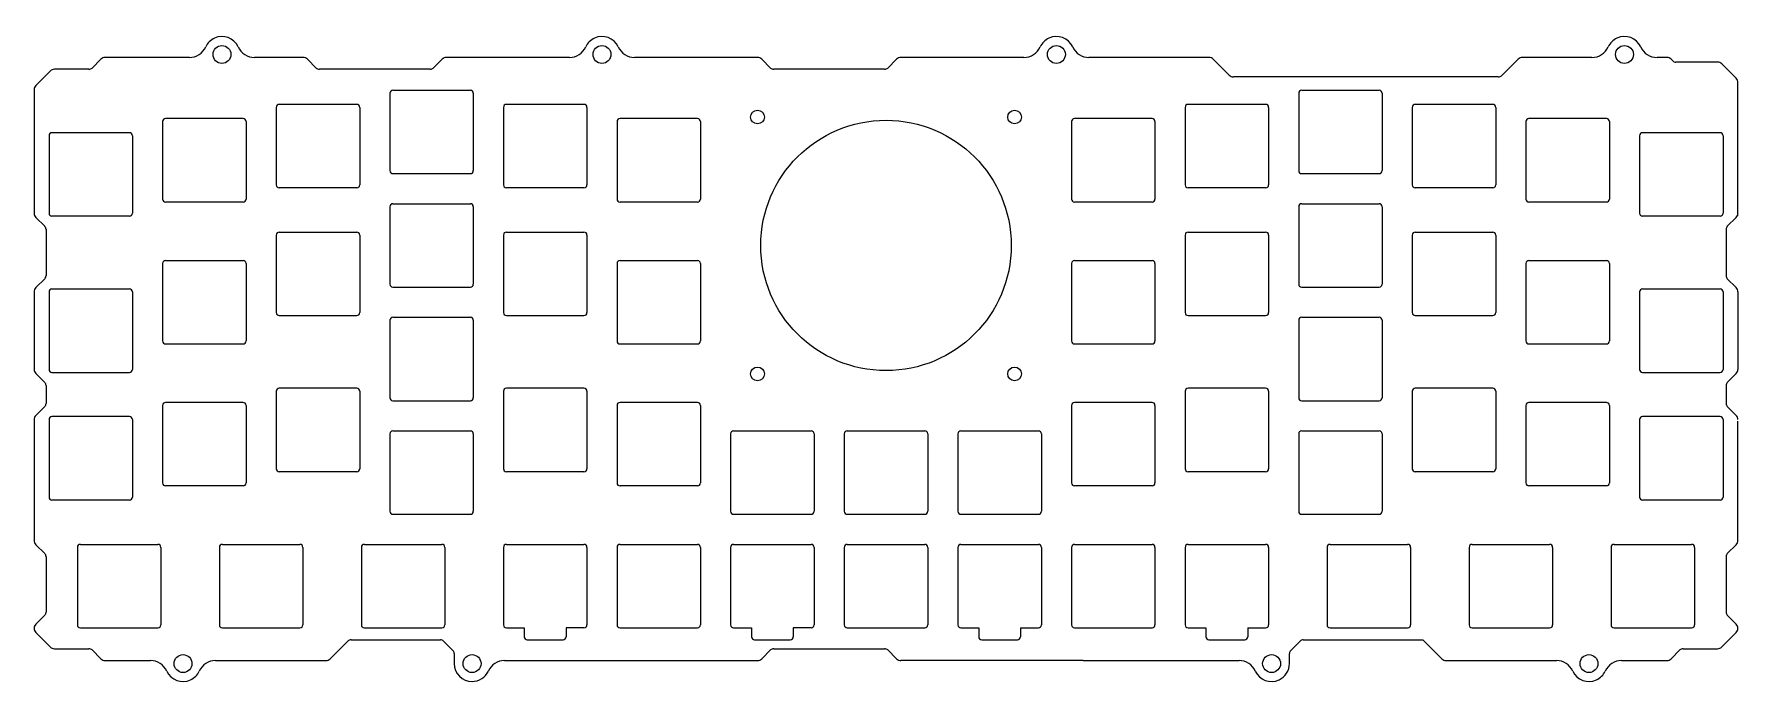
# Model space of a CAD drawing. Header units: millimetres. Extents: x 4 to 290, y 0 to 109.
import ezdxf

# ---------------------------------------------------------------- set-up
doc = ezdxf.new("R2010")
doc.units = ezdxf.units.MM
doc.header["$MEASUREMENT"] = 0
doc.layers.add('레이어 1', color=7, linetype='Continuous', lineweight=0)

msp = doc.modelspace()

# ---------------------------------------------------------------- linework, layer by layer
at = {"layer": '레이어 1', "lineweight": 5}
for centre, radius in [((35.49, 105.22), 1.5), ((99.21, 105.22), 1.5), ((175.41, 105.22), 1.5), ((270.66, 105.22), 1.5), ((125.29, 94.72), 1.15), ((168.39, 94.72), 1.15), ((125.29, 51.62), 1.15), ((168.39, 51.62), 1.15), ((28.96, 3.02), 1.5), ((77.43, 3.02), 1.5), ((211.49, 3.02), 1.5), ((264.71, 3.02), 1.5)]:
    msp.add_circle(centre, radius, dxfattribs=at)
at = {"layer": '레이어 1', "lineweight": 9}
msp.add_circle((146.84, 73.17), 21, dxfattribs=at)
at = {"layer": '레이어 1', "lineweight": 5}
for points in [[(38.21, 106.47), (37.52, 107.98), (35.74, 108.64), (34.24, 107.95), (33.58, 107.65), (33.06, 107.12), (32.76, 106.47)], [(101.94, 106.47), (101.25, 107.98), (99.47, 108.64), (97.96, 107.95), (97.31, 107.65), (96.78, 107.12), (96.48, 106.47)], [(178.14, 106.47), (177.45, 107.98), (175.67, 108.64), (174.16, 107.95), (173.51, 107.65), (172.98, 107.12), (172.68, 106.47)], [(273.39, 106.47), (272.7, 107.98), (270.92, 108.64), (269.41, 107.95), (268.76, 107.65), (268.23, 107.12), (267.93, 106.47)], [(58.59, 96.34), (58.59, 96.62), (58.36, 96.84), (58.09, 96.84), (58.09, 96.84), (58.09, 96.84), (58.09, 96.84)], [(96.69, 96.34), (96.69, 96.62), (96.46, 96.84), (96.19, 96.84), (96.19, 96.84), (96.19, 96.84), (96.19, 96.84)], [(210.99, 96.34), (210.99, 96.62), (210.76, 96.84), (210.49, 96.84), (210.49, 96.84), (210.49, 96.84), (210.49, 96.84)], [(249.09, 96.34), (249.09, 96.62), (248.86, 96.84), (248.59, 96.84), (248.59, 96.84), (248.59, 96.84), (248.59, 96.84)], [(287.19, 91.58), (287.19, 91.85), (286.96, 92.08), (286.69, 92.08), (286.69, 92.08), (286.69, 92.08), (286.69, 92.08)], [(58.59, 48.71), (58.59, 48.99), (58.36, 49.21), (58.09, 49.21), (58.09, 49.21), (58.09, 49.21), (58.09, 49.21)], [(96.69, 48.71), (96.69, 48.99), (96.46, 49.21), (96.19, 49.21), (96.19, 49.21), (96.19, 49.21), (96.19, 49.21)], [(210.99, 48.71), (210.99, 48.99), (210.76, 49.21), (210.49, 49.21), (210.49, 49.21), (210.49, 49.21), (210.49, 49.21)], [(249.09, 48.71), (249.09, 48.99), (248.86, 49.21), (248.59, 49.21), (248.59, 49.21), (248.59, 49.21), (248.59, 49.21)], [(287.19, 43.95), (287.19, 44.23), (286.96, 44.45), (286.69, 44.45), (286.69, 44.45), (286.69, 44.45), (286.69, 44.45)], [(74.43, 3.02), (74.43, 1.36), (75.77, 0.02), (77.43, 0.02), (78.6, 0.02), (79.67, 0.7), (80.16, 1.77)], [(208.76, 1.77), (209.45, 0.26), (211.23, -0.4), (212.74, 0.29), (213.8, 0.78), (214.49, 1.85), (214.49, 3.02)], [(26.24, 1.77), (26.93, 0.26), (28.71, -0.4), (30.21, 0.29), (30.87, 0.59), (31.39, 1.12), (31.69, 1.77)], [(261.98, 1.77), (262.67, 0.26), (264.45, -0.4), (265.96, 0.29), (266.61, 0.59), (267.14, 1.12), (267.44, 1.77)]]:
    msp.add_open_spline(points, degree=3, knots=[0, 0, 0, 0, 1, 1, 1, 2, 2, 2, 2], dxfattribs=at)
for points in [[(30.03, 104.72), (31.21, 104.72), (32.27, 105.4), (32.76, 106.47)], [(38.21, 106.47), (38.7, 105.4), (39.77, 104.72), (40.94, 104.72)], [(93.76, 104.72), (94.93, 104.72), (96, 105.4), (96.48, 106.47)], [(101.94, 106.47), (102.43, 105.4), (103.49, 104.72), (104.67, 104.72)], [(169.96, 104.72), (171.13, 104.72), (172.2, 105.4), (172.68, 106.47)], [(178.14, 106.47), (178.63, 105.4), (179.69, 104.72), (180.87, 104.72)], [(265.21, 104.72), (266.38, 104.72), (267.45, 105.4), (267.93, 106.47)], [(273.39, 106.47), (273.88, 105.4), (274.94, 104.72), (276.12, 104.72)], [(13.18, 102.72), (13.37, 102.72), (13.57, 102.8), (13.71, 102.94)], [(15.19, 104.43), (15.19, 104.43), (13.71, 102.94), (13.71, 102.94)], [(15.9, 104.72), (15.64, 104.72), (15.38, 104.62), (15.19, 104.43)], [(30.03, 104.72), (30.03, 104.72), (15.9, 104.72), (15.9, 104.72)], [(49.1, 104.72), (49.1, 104.72), (40.94, 104.72), (40.94, 104.72)], [(49.81, 104.43), (49.62, 104.62), (49.36, 104.72), (49.1, 104.72)], [(51.29, 102.94), (51.29, 102.94), (49.81, 104.43), (49.81, 104.43)], [(51.29, 102.94), (51.43, 102.8), (51.63, 102.72), (51.82, 102.72)], [(70.4, 102.72), (70.6, 102.72), (70.79, 102.8), (70.93, 102.94)], [(72.42, 104.43), (72.42, 104.43), (70.93, 102.94), (70.93, 102.94)], [(73.13, 104.72), (72.86, 104.72), (72.61, 104.62), (72.42, 104.43)], [(93.76, 104.72), (93.76, 104.72), (73.13, 104.72), (73.13, 104.72)], [(125.3, 104.72), (125.3, 104.72), (104.67, 104.72), (104.67, 104.72)], [(126, 104.43), (125.82, 104.62), (125.56, 104.72), (125.3, 104.72)], [(127.49, 102.94), (127.49, 102.94), (126, 104.43), (126, 104.43)], [(127.49, 102.94), (127.63, 102.8), (127.82, 102.72), (128.02, 102.72)], [(146.6, 102.72), (146.8, 102.72), (146.99, 102.8), (147.13, 102.94)], [(148.62, 104.43), (148.62, 104.43), (147.13, 102.94), (147.13, 102.94)], [(149.33, 104.72), (149.06, 104.72), (148.81, 104.62), (148.62, 104.43)], [(169.96, 104.72), (169.96, 104.72), (149.33, 104.72), (149.33, 104.72)], [(201.01, 104.72), (201.01, 104.72), (180.87, 104.72), (180.87, 104.72)], [(201.71, 104.43), (201.53, 104.62), (201.27, 104.72), (201.01, 104.72)], [(204.38, 101.76), (204.38, 101.76), (201.71, 104.43), (201.71, 104.43)], [(252.84, 104.43), (252.84, 104.43), (250.17, 101.76), (250.17, 101.76)], [(253.54, 104.72), (253.28, 104.72), (253.02, 104.62), (252.84, 104.43)], [(265.21, 104.72), (265.21, 104.72), (253.54, 104.72), (253.54, 104.72)], [(277.77, 104.72), (277.77, 104.72), (276.12, 104.72), (276.12, 104.72)], [(278.48, 104.43), (278.29, 104.62), (278.04, 104.72), (277.77, 104.72)], [(278.77, 104.14), (278.77, 104.14), (278.48, 104.43), (278.48, 104.43)], [(278.77, 104.14), (278.91, 104), (279.1, 103.92), (279.3, 103.92)], [(286.27, 103.92), (286.27, 103.92), (279.3, 103.92), (279.3, 103.92)], [(286.98, 103.63), (286.79, 103.82), (286.54, 103.92), (286.27, 103.92)], [(289.39, 101.21), (289.39, 101.21), (286.98, 103.63), (286.98, 103.63)], [(4.28, 100.01), (4.09, 99.83), (3.99, 99.57), (3.99, 99.31)], [(6.69, 102.43), (6.69, 102.43), (4.28, 100.01), (4.28, 100.01)], [(7.4, 102.72), (7.14, 102.72), (6.88, 102.62), (6.69, 102.43)], [(13.18, 102.72), (13.18, 102.72), (7.4, 102.72), (7.4, 102.72)], [(70.4, 102.72), (70.4, 102.72), (51.82, 102.72), (51.82, 102.72)], [(146.6, 102.72), (146.6, 102.72), (128.02, 102.72), (128.02, 102.72)], [(204.38, 101.76), (204.57, 101.57), (204.82, 101.46), (205.09, 101.46)], [(249.46, 101.46), (249.46, 101.46), (205.09, 101.46), (205.09, 101.46)], [(249.46, 101.46), (249.72, 101.46), (249.98, 101.57), (250.17, 101.76)], [(289.69, 100.51), (289.69, 100.77), (289.58, 101.03), (289.39, 101.21)], [(289.69, 78.16), (289.69, 78.16), (289.69, 100.51), (289.69, 100.51)], [(3.99, 99.31), (3.99, 99.31), (3.99, 78.58), (3.99, 78.58)], [(64.14, 99.22), (63.86, 99.22), (63.64, 99), (63.64, 98.72)], [(63.64, 98.72), (63.64, 98.72), (63.64, 85.72), (63.64, 85.72)], [(64.14, 99.22), (64.14, 99.22), (77.14, 99.22), (77.14, 99.22)], [(77.64, 98.72), (77.64, 99), (77.41, 99.22), (77.14, 99.22)], [(77.64, 98.72), (77.64, 98.72), (77.64, 85.72), (77.64, 85.72)], [(216.54, 99.22), (216.26, 99.22), (216.04, 99), (216.04, 98.72)], [(216.04, 98.72), (216.04, 98.72), (216.04, 85.72), (216.04, 85.72)], [(216.54, 99.22), (216.54, 99.22), (229.54, 99.22), (229.54, 99.22)], [(230.04, 98.72), (230.04, 99), (229.81, 99.22), (229.54, 99.22)], [(230.04, 98.72), (230.04, 98.72), (230.04, 85.72), (230.04, 85.72)], [(26.04, 94.46), (25.76, 94.46), (25.54, 94.23), (25.54, 93.96)], [(39.04, 94.46), (39.04, 94.46), (26.04, 94.46), (26.04, 94.46)], [(39.54, 93.96), (39.54, 94.23), (39.31, 94.46), (39.04, 94.46)], [(45.09, 96.84), (44.81, 96.84), (44.59, 96.62), (44.59, 96.34)], [(44.59, 96.34), (44.59, 96.34), (44.59, 83.34), (44.59, 83.34)], [(58.09, 96.84), (58.09, 96.84), (45.09, 96.84), (45.09, 96.84)], [(58.59, 96.34), (58.59, 96.34), (58.59, 83.34), (58.59, 83.34)], [(83.19, 96.84), (82.91, 96.84), (82.69, 96.62), (82.69, 96.34)], [(82.69, 96.34), (82.69, 96.34), (82.69, 83.34), (82.69, 83.34)], [(96.19, 96.84), (96.19, 96.84), (83.19, 96.84), (83.19, 96.84)], [(96.69, 96.34), (96.69, 96.34), (96.69, 83.34), (96.69, 83.34)], [(102.24, 94.46), (101.96, 94.46), (101.74, 94.23), (101.74, 93.96)], [(115.24, 94.46), (115.24, 94.46), (102.24, 94.46), (102.24, 94.46)], [(115.74, 93.96), (115.74, 94.23), (115.51, 94.46), (115.24, 94.46)], [(178.44, 94.46), (178.16, 94.46), (177.94, 94.23), (177.94, 93.96)], [(191.44, 94.46), (191.44, 94.46), (178.44, 94.46), (178.44, 94.46)], [(191.94, 93.96), (191.94, 94.23), (191.71, 94.46), (191.44, 94.46)], [(197.49, 96.84), (197.21, 96.84), (196.99, 96.62), (196.99, 96.34)], [(196.99, 96.34), (196.99, 96.34), (196.99, 83.34), (196.99, 83.34)], [(210.49, 96.84), (210.49, 96.84), (197.49, 96.84), (197.49, 96.84)], [(210.99, 96.34), (210.99, 96.34), (210.99, 83.34), (210.99, 83.34)], [(235.59, 96.84), (235.31, 96.84), (235.09, 96.62), (235.09, 96.34)], [(235.09, 96.34), (235.09, 96.34), (235.09, 83.34), (235.09, 83.34)], [(248.59, 96.84), (248.59, 96.84), (235.59, 96.84), (235.59, 96.84)], [(249.09, 96.34), (249.09, 96.34), (249.09, 83.34), (249.09, 83.34)], [(254.64, 94.46), (254.36, 94.46), (254.14, 94.23), (254.14, 93.96)], [(267.64, 94.46), (267.64, 94.46), (254.64, 94.46), (254.64, 94.46)], [(268.14, 93.96), (268.14, 94.23), (267.91, 94.46), (267.64, 94.46)], [(6.99, 92.08), (6.71, 92.08), (6.49, 91.85), (6.49, 91.58)], [(6.49, 91.58), (6.49, 91.58), (6.49, 78.58), (6.49, 78.58)], [(19.99, 92.08), (19.99, 92.08), (6.99, 92.08), (6.99, 92.08)], [(20.49, 91.58), (20.49, 91.85), (20.26, 92.08), (19.99, 92.08)], [(20.49, 91.58), (20.49, 91.58), (20.49, 78.58), (20.49, 78.58)], [(25.54, 93.96), (25.54, 93.96), (25.54, 80.96), (25.54, 80.96)], [(39.54, 93.96), (39.54, 93.96), (39.54, 80.96), (39.54, 80.96)], [(101.74, 93.96), (101.74, 93.96), (101.74, 80.96), (101.74, 80.96)], [(115.74, 93.96), (115.74, 93.96), (115.74, 80.96), (115.74, 80.96)], [(177.94, 93.96), (177.94, 93.96), (177.94, 80.96), (177.94, 80.96)], [(191.94, 93.96), (191.94, 93.96), (191.94, 80.96), (191.94, 80.96)], [(254.14, 93.96), (254.14, 93.96), (254.14, 80.96), (254.14, 80.96)], [(268.14, 93.96), (268.14, 93.96), (268.14, 80.96), (268.14, 80.96)], [(273.69, 92.08), (273.41, 92.08), (273.19, 91.85), (273.19, 91.58)], [(273.19, 91.58), (273.19, 91.58), (273.19, 78.58), (273.19, 78.58)], [(286.69, 92.08), (286.69, 92.08), (273.69, 92.08), (273.69, 92.08)], [(287.19, 91.58), (287.19, 91.58), (287.19, 78.58), (287.19, 78.58)], [(63.64, 85.72), (63.64, 85.44), (63.86, 85.22), (64.14, 85.22)], [(77.14, 85.22), (77.41, 85.22), (77.64, 85.44), (77.64, 85.72)], [(216.04, 85.72), (216.04, 85.44), (216.26, 85.22), (216.54, 85.22)], [(229.54, 85.22), (229.81, 85.22), (230.04, 85.44), (230.04, 85.72)], [(44.59, 83.34), (44.59, 83.06), (44.81, 82.84), (45.09, 82.84)], [(58.09, 82.84), (58.36, 82.84), (58.59, 83.06), (58.59, 83.34)], [(64.14, 85.22), (64.14, 85.22), (77.14, 85.22), (77.14, 85.22)], [(82.69, 83.34), (82.69, 83.06), (82.91, 82.84), (83.19, 82.84)], [(96.19, 82.84), (96.46, 82.84), (96.69, 83.06), (96.69, 83.34)], [(196.99, 83.34), (196.99, 83.06), (197.21, 82.84), (197.49, 82.84)], [(210.49, 82.84), (210.76, 82.84), (210.99, 83.06), (210.99, 83.34)], [(216.54, 85.22), (216.54, 85.22), (229.54, 85.22), (229.54, 85.22)], [(235.09, 83.34), (235.09, 83.06), (235.31, 82.84), (235.59, 82.84)], [(248.59, 82.84), (248.86, 82.84), (249.09, 83.06), (249.09, 83.34)], [(25.54, 80.96), (25.54, 80.68), (25.76, 80.46), (26.04, 80.46)], [(39.04, 80.46), (39.04, 80.46), (26.04, 80.46), (26.04, 80.46)], [(39.04, 80.46), (39.31, 80.46), (39.54, 80.68), (39.54, 80.96)], [(58.09, 82.84), (58.09, 82.84), (45.09, 82.84), (45.09, 82.84)], [(64.14, 80.17), (63.86, 80.17), (63.64, 79.95), (63.64, 79.67)], [(64.14, 80.17), (64.14, 80.17), (77.14, 80.17), (77.14, 80.17)], [(77.64, 79.67), (77.64, 79.95), (77.41, 80.17), (77.14, 80.17)], [(96.19, 82.84), (96.19, 82.84), (83.19, 82.84), (83.19, 82.84)], [(101.74, 80.96), (101.74, 80.68), (101.96, 80.46), (102.24, 80.46)], [(115.24, 80.46), (115.24, 80.46), (102.24, 80.46), (102.24, 80.46)], [(115.24, 80.46), (115.51, 80.46), (115.74, 80.68), (115.74, 80.96)], [(177.94, 80.96), (177.94, 80.68), (178.16, 80.46), (178.44, 80.46)], [(191.44, 80.46), (191.44, 80.46), (178.44, 80.46), (178.44, 80.46)], [(191.44, 80.46), (191.71, 80.46), (191.94, 80.68), (191.94, 80.96)], [(210.49, 82.84), (210.49, 82.84), (197.49, 82.84), (197.49, 82.84)], [(216.54, 80.17), (216.26, 80.17), (216.04, 79.95), (216.04, 79.67)], [(216.54, 80.17), (216.54, 80.17), (229.54, 80.17), (229.54, 80.17)], [(230.04, 79.67), (230.04, 79.95), (229.81, 80.17), (229.54, 80.17)], [(248.59, 82.84), (248.59, 82.84), (235.59, 82.84), (235.59, 82.84)], [(254.14, 80.96), (254.14, 80.68), (254.36, 80.46), (254.64, 80.46)], [(267.64, 80.46), (267.64, 80.46), (254.64, 80.46), (254.64, 80.46)], [(267.64, 80.46), (267.91, 80.46), (268.14, 80.68), (268.14, 80.96)], [(3.99, 78.58), (3.99, 78.31), (4.09, 78.06), (4.28, 77.87)], [(4.28, 77.87), (4.28, 77.87), (5.77, 76.38), (5.77, 76.38)], [(6.49, 78.58), (6.49, 78.3), (6.71, 78.08), (6.99, 78.08)], [(19.99, 78.08), (19.99, 78.08), (6.99, 78.08), (6.99, 78.08)], [(19.99, 78.08), (20.26, 78.08), (20.49, 78.3), (20.49, 78.58)], [(63.64, 79.67), (63.64, 79.67), (63.64, 66.67), (63.64, 66.67)], [(77.64, 79.67), (77.64, 79.67), (77.64, 66.67), (77.64, 66.67)], [(216.04, 79.67), (216.04, 79.67), (216.04, 66.67), (216.04, 66.67)], [(230.04, 79.67), (230.04, 79.67), (230.04, 66.67), (230.04, 66.67)], [(273.19, 78.58), (273.19, 78.3), (273.41, 78.08), (273.69, 78.08)], [(286.69, 78.08), (286.69, 78.08), (273.69, 78.08), (273.69, 78.08)], [(286.69, 78.08), (286.96, 78.08), (287.19, 78.3), (287.19, 78.58)], [(289.39, 77.87), (289.39, 77.87), (287.91, 76.38), (287.91, 76.38)], [(289.39, 77.87), (289.58, 78.06), (289.69, 78.31), (289.69, 78.58)], [(5.99, 75.85), (5.99, 76.05), (5.91, 76.24), (5.77, 76.38)], [(5.99, 75.85), (5.99, 75.85), (5.99, 68.11), (5.99, 68.11)], [(45.09, 75.41), (44.81, 75.41), (44.59, 75.18), (44.59, 74.91)], [(44.59, 74.91), (44.59, 74.91), (44.59, 61.91), (44.59, 61.91)], [(45.09, 75.41), (45.09, 75.41), (58.09, 75.41), (58.09, 75.41)], [(58.59, 74.91), (58.59, 75.18), (58.36, 75.41), (58.09, 75.41)], [(58.59, 74.91), (58.59, 74.91), (58.59, 61.91), (58.59, 61.91)], [(83.19, 75.41), (82.91, 75.41), (82.69, 75.18), (82.69, 74.91)], [(82.69, 74.91), (82.69, 74.91), (82.69, 61.91), (82.69, 61.91)], [(83.19, 75.41), (83.19, 75.41), (96.19, 75.41), (96.19, 75.41)], [(96.69, 74.91), (96.69, 75.18), (96.46, 75.41), (96.19, 75.41)], [(96.69, 74.91), (96.69, 74.91), (96.69, 61.91), (96.69, 61.91)], [(197.49, 75.41), (197.21, 75.41), (196.99, 75.18), (196.99, 74.91)], [(196.99, 74.91), (196.99, 74.91), (196.99, 61.91), (196.99, 61.91)], [(197.49, 75.41), (197.49, 75.41), (210.49, 75.41), (210.49, 75.41)], [(210.99, 74.91), (210.99, 75.18), (210.76, 75.41), (210.49, 75.41)], [(210.99, 74.91), (210.99, 74.91), (210.99, 61.91), (210.99, 61.91)], [(235.59, 75.41), (235.31, 75.41), (235.09, 75.18), (235.09, 74.91)], [(235.09, 74.91), (235.09, 74.91), (235.09, 61.91), (235.09, 61.91)], [(235.59, 75.41), (235.59, 75.41), (248.59, 75.41), (248.59, 75.41)], [(249.09, 74.91), (249.09, 75.18), (248.86, 75.41), (248.59, 75.41)], [(249.09, 74.91), (249.09, 74.91), (249.09, 61.91), (249.09, 61.91)], [(287.91, 76.38), (287.77, 76.24), (287.69, 76.05), (287.69, 75.85)], [(287.69, 75.85), (287.69, 75.85), (287.69, 68.11), (287.69, 68.11)], [(26.04, 70.65), (25.76, 70.65), (25.54, 70.42), (25.54, 70.15)], [(25.54, 70.15), (25.54, 70.15), (25.54, 57.15), (25.54, 57.15)], [(26.04, 70.65), (26.04, 70.65), (39.04, 70.65), (39.04, 70.65)], [(39.54, 70.15), (39.54, 70.42), (39.31, 70.65), (39.04, 70.65)], [(39.54, 70.15), (39.54, 70.15), (39.54, 57.15), (39.54, 57.15)], [(102.24, 70.65), (101.96, 70.65), (101.74, 70.42), (101.74, 70.15)], [(101.74, 70.15), (101.74, 70.15), (101.74, 57.15), (101.74, 57.15)], [(102.24, 70.65), (102.24, 70.65), (115.24, 70.65), (115.24, 70.65)], [(115.74, 70.15), (115.74, 70.42), (115.51, 70.65), (115.24, 70.65)], [(115.74, 70.15), (115.74, 70.15), (115.74, 57.15), (115.74, 57.15)], [(178.44, 70.65), (178.16, 70.65), (177.94, 70.42), (177.94, 70.15)], [(177.94, 70.15), (177.94, 70.15), (177.94, 57.15), (177.94, 57.15)], [(178.44, 70.65), (178.44, 70.65), (191.44, 70.65), (191.44, 70.65)], [(191.94, 70.15), (191.94, 70.42), (191.71, 70.65), (191.44, 70.65)], [(191.94, 70.15), (191.94, 70.15), (191.94, 57.15), (191.94, 57.15)], [(254.64, 70.65), (254.36, 70.65), (254.14, 70.42), (254.14, 70.15)], [(254.14, 70.15), (254.14, 70.15), (254.14, 57.15), (254.14, 57.15)], [(254.64, 70.65), (254.64, 70.65), (267.64, 70.65), (267.64, 70.65)], [(268.14, 70.15), (268.14, 70.42), (267.91, 70.65), (267.64, 70.65)], [(268.14, 70.15), (268.14, 70.15), (268.14, 57.15), (268.14, 57.15)], [(4.28, 66.09), (4.09, 65.9), (3.99, 65.65), (3.99, 65.38)], [(5.77, 67.58), (5.77, 67.58), (4.28, 66.09), (4.28, 66.09)], [(5.77, 67.58), (5.91, 67.72), (5.99, 67.91), (5.99, 68.11)], [(6.99, 65.88), (6.71, 65.88), (6.49, 65.66), (6.49, 65.38)], [(6.99, 65.88), (6.99, 65.88), (19.99, 65.88), (19.99, 65.88)], [(20.49, 65.38), (20.49, 65.66), (20.26, 65.88), (19.99, 65.88)], [(63.64, 66.67), (63.64, 66.39), (63.86, 66.17), (64.14, 66.17)], [(64.14, 66.17), (64.14, 66.17), (77.14, 66.17), (77.14, 66.17)], [(77.14, 66.17), (77.41, 66.17), (77.64, 66.39), (77.64, 66.67)], [(216.04, 66.67), (216.04, 66.39), (216.26, 66.17), (216.54, 66.17)], [(216.54, 66.17), (216.54, 66.17), (229.54, 66.17), (229.54, 66.17)], [(229.54, 66.17), (229.81, 66.17), (230.04, 66.39), (230.04, 66.67)], [(273.69, 65.88), (273.41, 65.88), (273.19, 65.66), (273.19, 65.38)], [(273.69, 65.88), (273.69, 65.88), (286.69, 65.88), (286.69, 65.88)], [(287.19, 65.38), (287.19, 65.66), (286.96, 65.88), (286.69, 65.88)], [(287.69, 68.11), (287.69, 67.91), (287.77, 67.72), (287.91, 67.58)], [(287.91, 67.58), (287.91, 67.58), (289.39, 66.09), (289.39, 66.09)], [(289.69, 65.38), (289.69, 65.65), (289.58, 65.9), (289.39, 66.09)], [(3.99, 65.38), (3.99, 65.38), (3.99, 52.38), (3.99, 52.38)], [(6.49, 65.38), (6.49, 65.38), (6.49, 52.38), (6.49, 52.38)], [(20.49, 65.38), (20.49, 65.38), (20.49, 52.38), (20.49, 52.38)], [(273.19, 65.38), (273.19, 65.38), (273.19, 52.38), (273.19, 52.38)], [(287.19, 65.38), (287.19, 65.38), (287.19, 52.38), (287.19, 52.38)], [(289.69, 65.38), (289.69, 65.38), (289.69, 52.38), (289.69, 52.38)], [(44.59, 61.91), (44.59, 61.63), (44.81, 61.41), (45.09, 61.41)], [(45.09, 61.41), (45.09, 61.41), (58.09, 61.41), (58.09, 61.41)], [(58.09, 61.41), (58.36, 61.41), (58.59, 61.63), (58.59, 61.91)], [(64.14, 61.12), (63.86, 61.12), (63.64, 60.9), (63.64, 60.62)], [(63.64, 60.62), (63.64, 60.62), (63.64, 47.62), (63.64, 47.62)], [(64.14, 61.12), (64.14, 61.12), (77.14, 61.12), (77.14, 61.12)], [(77.64, 60.62), (77.64, 60.9), (77.41, 61.12), (77.14, 61.12)], [(77.64, 60.62), (77.64, 60.62), (77.64, 47.62), (77.64, 47.62)], [(82.69, 61.91), (82.69, 61.63), (82.91, 61.41), (83.19, 61.41)], [(83.19, 61.41), (83.19, 61.41), (96.19, 61.41), (96.19, 61.41)], [(96.19, 61.41), (96.46, 61.41), (96.69, 61.63), (96.69, 61.91)], [(196.99, 61.91), (196.99, 61.63), (197.21, 61.41), (197.49, 61.41)], [(197.49, 61.41), (197.49, 61.41), (210.49, 61.41), (210.49, 61.41)], [(210.49, 61.41), (210.76, 61.41), (210.99, 61.63), (210.99, 61.91)], [(216.54, 61.12), (216.26, 61.12), (216.04, 60.9), (216.04, 60.62)], [(216.04, 60.62), (216.04, 60.62), (216.04, 47.62), (216.04, 47.62)], [(216.54, 61.12), (216.54, 61.12), (229.54, 61.12), (229.54, 61.12)], [(230.04, 60.62), (230.04, 60.9), (229.81, 61.12), (229.54, 61.12)], [(230.04, 60.62), (230.04, 60.62), (230.04, 47.62), (230.04, 47.62)], [(235.09, 61.91), (235.09, 61.63), (235.31, 61.41), (235.59, 61.41)], [(235.59, 61.41), (235.59, 61.41), (248.59, 61.41), (248.59, 61.41)], [(248.59, 61.41), (248.86, 61.41), (249.09, 61.63), (249.09, 61.91)], [(25.54, 57.15), (25.54, 56.87), (25.76, 56.65), (26.04, 56.65)], [(39.04, 56.65), (39.31, 56.65), (39.54, 56.87), (39.54, 57.15)], [(101.74, 57.15), (101.74, 56.87), (101.96, 56.65), (102.24, 56.65)], [(115.24, 56.65), (115.51, 56.65), (115.74, 56.87), (115.74, 57.15)], [(177.94, 57.15), (177.94, 56.87), (178.16, 56.65), (178.44, 56.65)], [(191.44, 56.65), (191.71, 56.65), (191.94, 56.87), (191.94, 57.15)], [(254.14, 57.15), (254.14, 56.87), (254.36, 56.65), (254.64, 56.65)], [(267.64, 56.65), (267.91, 56.65), (268.14, 56.87), (268.14, 57.15)], [(26.04, 56.65), (26.04, 56.65), (39.04, 56.65), (39.04, 56.65)], [(102.24, 56.65), (102.24, 56.65), (115.24, 56.65), (115.24, 56.65)], [(178.44, 56.65), (178.44, 56.65), (191.44, 56.65), (191.44, 56.65)], [(254.64, 56.65), (254.64, 56.65), (267.64, 56.65), (267.64, 56.65)], [(3.99, 52.38), (3.99, 52.12), (4.09, 51.86), (4.28, 51.68)], [(4.28, 51.68), (4.28, 51.68), (5.77, 50.19), (5.77, 50.19)], [(6.49, 52.38), (6.49, 52.11), (6.71, 51.88), (6.99, 51.88)], [(6.99, 51.88), (6.99, 51.88), (19.99, 51.88), (19.99, 51.88)], [(19.99, 51.88), (20.26, 51.88), (20.49, 52.11), (20.49, 52.38)], [(273.19, 52.38), (273.19, 52.11), (273.41, 51.88), (273.69, 51.88)], [(273.69, 51.88), (273.69, 51.88), (286.69, 51.88), (286.69, 51.88)], [(286.69, 51.88), (286.96, 51.88), (287.19, 52.11), (287.19, 52.38)], [(289.39, 51.68), (289.39, 51.68), (287.91, 50.19), (287.91, 50.19)], [(289.39, 51.68), (289.58, 51.86), (289.69, 52.12), (289.69, 52.38)], [(5.99, 49.66), (5.99, 49.86), (5.91, 50.05), (5.77, 50.19)], [(5.99, 49.66), (5.99, 49.66), (5.99, 46.68), (5.99, 46.68)], [(45.09, 49.21), (44.81, 49.21), (44.59, 48.99), (44.59, 48.71)], [(44.59, 48.71), (44.59, 48.71), (44.59, 35.71), (44.59, 35.71)], [(58.09, 49.21), (58.09, 49.21), (45.09, 49.21), (45.09, 49.21)], [(58.59, 48.71), (58.59, 48.71), (58.59, 35.71), (58.59, 35.71)], [(83.19, 49.21), (82.91, 49.21), (82.69, 48.99), (82.69, 48.71)], [(82.69, 48.71), (82.69, 48.71), (82.69, 35.71), (82.69, 35.71)], [(96.19, 49.21), (96.19, 49.21), (83.19, 49.21), (83.19, 49.21)], [(96.69, 48.71), (96.69, 48.71), (96.69, 35.71), (96.69, 35.71)], [(197.49, 49.21), (197.21, 49.21), (196.99, 48.99), (196.99, 48.71)], [(196.99, 48.71), (196.99, 48.71), (196.99, 35.71), (196.99, 35.71)], [(210.49, 49.21), (210.49, 49.21), (197.49, 49.21), (197.49, 49.21)], [(210.99, 48.71), (210.99, 48.71), (210.99, 35.71), (210.99, 35.71)], [(235.59, 49.21), (235.31, 49.21), (235.09, 48.99), (235.09, 48.71)], [(235.09, 48.71), (235.09, 48.71), (235.09, 35.71), (235.09, 35.71)], [(248.59, 49.21), (248.59, 49.21), (235.59, 49.21), (235.59, 49.21)], [(249.09, 48.71), (249.09, 48.71), (249.09, 35.71), (249.09, 35.71)], [(287.91, 50.19), (287.77, 50.05), (287.69, 49.86), (287.69, 49.66)], [(287.69, 49.66), (287.69, 49.66), (287.69, 46.68), (287.69, 46.68)], [(5.77, 46.15), (5.77, 46.15), (4.28, 44.66), (4.28, 44.66)], [(5.77, 46.15), (5.91, 46.29), (5.99, 46.48), (5.99, 46.68)], [(26.04, 46.83), (25.76, 46.83), (25.54, 46.61), (25.54, 46.33)], [(25.54, 46.33), (25.54, 46.33), (25.54, 33.33), (25.54, 33.33)], [(39.04, 46.83), (39.04, 46.83), (26.04, 46.83), (26.04, 46.83)], [(39.54, 46.33), (39.54, 46.61), (39.31, 46.83), (39.04, 46.83)], [(39.54, 46.33), (39.54, 46.33), (39.54, 33.33), (39.54, 33.33)], [(63.64, 47.62), (63.64, 47.34), (63.86, 47.12), (64.14, 47.12)], [(64.14, 47.12), (64.14, 47.12), (77.14, 47.12), (77.14, 47.12)], [(77.14, 47.12), (77.41, 47.12), (77.64, 47.34), (77.64, 47.62)], [(102.24, 46.83), (101.96, 46.83), (101.74, 46.61), (101.74, 46.33)], [(101.74, 46.33), (101.74, 46.33), (101.74, 33.33), (101.74, 33.33)], [(115.24, 46.83), (115.24, 46.83), (102.24, 46.83), (102.24, 46.83)], [(115.74, 46.33), (115.74, 46.61), (115.51, 46.83), (115.24, 46.83)], [(115.74, 46.33), (115.74, 46.33), (115.74, 33.33), (115.74, 33.33)], [(178.44, 46.83), (178.16, 46.83), (177.94, 46.61), (177.94, 46.33)], [(177.94, 46.33), (177.94, 46.33), (177.94, 33.33), (177.94, 33.33)], [(191.44, 46.83), (191.44, 46.83), (178.44, 46.83), (178.44, 46.83)], [(191.94, 46.33), (191.94, 46.61), (191.71, 46.83), (191.44, 46.83)], [(191.94, 46.33), (191.94, 46.33), (191.94, 33.33), (191.94, 33.33)], [(216.04, 47.62), (216.04, 47.34), (216.26, 47.12), (216.54, 47.12)], [(216.54, 47.12), (216.54, 47.12), (229.54, 47.12), (229.54, 47.12)], [(229.54, 47.12), (229.81, 47.12), (230.04, 47.34), (230.04, 47.62)], [(254.64, 46.83), (254.36, 46.83), (254.14, 46.61), (254.14, 46.33)], [(254.14, 46.33), (254.14, 46.33), (254.14, 33.33), (254.14, 33.33)], [(267.64, 46.83), (267.64, 46.83), (254.64, 46.83), (254.64, 46.83)], [(268.14, 46.33), (268.14, 46.61), (267.91, 46.83), (267.64, 46.83)], [(268.14, 46.33), (268.14, 46.33), (268.14, 33.33), (268.14, 33.33)], [(287.69, 46.68), (287.69, 46.48), (287.77, 46.29), (287.91, 46.15)], [(287.91, 46.15), (287.91, 46.15), (289.39, 44.66), (289.39, 44.66)], [(4.28, 44.66), (4.09, 44.47), (3.99, 44.22), (3.99, 43.95)], [(3.99, 43.95), (3.99, 43.95), (3.99, 23.67), (3.99, 23.67)], [(6.99, 44.45), (6.71, 44.45), (6.49, 44.23), (6.49, 43.95)], [(6.49, 43.95), (6.49, 43.95), (6.49, 30.95), (6.49, 30.95)], [(19.99, 44.45), (19.99, 44.45), (6.99, 44.45), (6.99, 44.45)], [(20.49, 43.95), (20.49, 44.23), (20.26, 44.45), (19.99, 44.45)], [(20.49, 43.95), (20.49, 43.95), (20.49, 30.95), (20.49, 30.95)], [(273.69, 44.45), (273.41, 44.45), (273.19, 44.23), (273.19, 43.95)], [(273.19, 43.95), (273.19, 43.95), (273.19, 30.95), (273.19, 30.95)], [(286.69, 44.45), (286.69, 44.45), (273.69, 44.45), (273.69, 44.45)], [(287.19, 43.95), (287.19, 43.95), (287.19, 30.95), (287.19, 30.95)], [(289.69, 43.95), (289.69, 44.22), (289.58, 44.47), (289.39, 44.66)], [(289.69, 23.67), (289.69, 23.67), (289.69, 43.71), (289.69, 43.71)], [(64.14, 42.07), (63.86, 42.07), (63.64, 41.85), (63.64, 41.57)], [(63.64, 41.57), (63.64, 41.57), (63.64, 28.57), (63.64, 28.57)], [(64.14, 42.07), (64.14, 42.07), (77.14, 42.07), (77.14, 42.07)], [(77.64, 41.57), (77.64, 41.85), (77.41, 42.07), (77.14, 42.07)], [(77.64, 41.57), (77.64, 41.57), (77.64, 28.57), (77.64, 28.57)], [(121.29, 42.07), (121.01, 42.07), (120.79, 41.85), (120.79, 41.57)], [(120.79, 41.57), (120.79, 41.57), (120.79, 28.57), (120.79, 28.57)], [(121.29, 42.07), (121.29, 42.07), (134.29, 42.07), (134.29, 42.07)], [(134.79, 41.57), (134.79, 41.85), (134.56, 42.07), (134.29, 42.07)], [(134.79, 41.57), (134.79, 41.57), (134.79, 28.57), (134.79, 28.57)], [(140.34, 42.07), (140.06, 42.07), (139.84, 41.85), (139.84, 41.57)], [(139.84, 41.57), (139.84, 41.57), (139.84, 28.57), (139.84, 28.57)], [(140.34, 42.07), (140.34, 42.07), (153.34, 42.07), (153.34, 42.07)], [(153.84, 41.57), (153.84, 41.85), (153.61, 42.07), (153.34, 42.07)], [(153.84, 41.57), (153.84, 41.57), (153.84, 28.57), (153.84, 28.57)], [(159.39, 42.07), (159.11, 42.07), (158.89, 41.85), (158.89, 41.57)], [(158.89, 41.57), (158.89, 41.57), (158.89, 28.57), (158.89, 28.57)], [(159.39, 42.07), (159.39, 42.07), (172.39, 42.07), (172.39, 42.07)], [(172.89, 41.57), (172.89, 41.85), (172.66, 42.07), (172.39, 42.07)], [(172.89, 41.57), (172.89, 41.57), (172.89, 28.57), (172.89, 28.57)], [(216.54, 42.07), (216.26, 42.07), (216.04, 41.85), (216.04, 41.57)], [(216.04, 41.57), (216.04, 41.57), (216.04, 28.57), (216.04, 28.57)], [(216.54, 42.07), (216.54, 42.07), (229.54, 42.07), (229.54, 42.07)], [(230.04, 41.57), (230.04, 41.85), (229.81, 42.07), (229.54, 42.07)], [(230.04, 41.57), (230.04, 41.57), (230.04, 28.57), (230.04, 28.57)], [(44.59, 35.71), (44.59, 35.44), (44.81, 35.21), (45.09, 35.21)], [(58.09, 35.21), (58.09, 35.21), (45.09, 35.21), (45.09, 35.21)], [(58.09, 35.21), (58.36, 35.21), (58.59, 35.44), (58.59, 35.71)], [(82.69, 35.71), (82.69, 35.44), (82.91, 35.21), (83.19, 35.21)], [(96.19, 35.21), (96.19, 35.21), (83.19, 35.21), (83.19, 35.21)], [(96.19, 35.21), (96.46, 35.21), (96.69, 35.44), (96.69, 35.71)], [(196.99, 35.71), (196.99, 35.44), (197.21, 35.21), (197.49, 35.21)], [(210.49, 35.21), (210.49, 35.21), (197.49, 35.21), (197.49, 35.21)], [(210.49, 35.21), (210.76, 35.21), (210.99, 35.44), (210.99, 35.71)], [(235.09, 35.71), (235.09, 35.44), (235.31, 35.21), (235.59, 35.21)], [(248.59, 35.21), (248.59, 35.21), (235.59, 35.21), (235.59, 35.21)], [(248.59, 35.21), (248.86, 35.21), (249.09, 35.44), (249.09, 35.71)], [(25.54, 33.33), (25.54, 33.06), (25.76, 32.83), (26.04, 32.83)], [(39.04, 32.83), (39.04, 32.83), (26.04, 32.83), (26.04, 32.83)], [(39.04, 32.83), (39.31, 32.83), (39.54, 33.06), (39.54, 33.33)], [(101.74, 33.33), (101.74, 33.06), (101.96, 32.83), (102.24, 32.83)], [(115.24, 32.83), (115.24, 32.83), (102.24, 32.83), (102.24, 32.83)], [(115.24, 32.83), (115.51, 32.83), (115.74, 33.06), (115.74, 33.33)], [(177.94, 33.33), (177.94, 33.06), (178.16, 32.83), (178.44, 32.83)], [(191.44, 32.83), (191.44, 32.83), (178.44, 32.83), (178.44, 32.83)], [(191.44, 32.83), (191.71, 32.83), (191.94, 33.06), (191.94, 33.33)], [(254.14, 33.33), (254.14, 33.06), (254.36, 32.83), (254.64, 32.83)], [(267.64, 32.83), (267.64, 32.83), (254.64, 32.83), (254.64, 32.83)], [(267.64, 32.83), (267.91, 32.83), (268.14, 33.06), (268.14, 33.33)], [(6.49, 30.95), (6.49, 30.68), (6.71, 30.45), (6.99, 30.45)], [(19.99, 30.45), (19.99, 30.45), (6.99, 30.45), (6.99, 30.45)], [(19.99, 30.45), (20.26, 30.45), (20.49, 30.68), (20.49, 30.95)], [(63.64, 28.57), (63.64, 28.29), (63.86, 28.07), (64.14, 28.07)], [(77.14, 28.07), (77.41, 28.07), (77.64, 28.29), (77.64, 28.57)], [(120.79, 28.57), (120.79, 28.29), (121.01, 28.07), (121.29, 28.07)], [(134.29, 28.07), (134.56, 28.07), (134.79, 28.29), (134.79, 28.57)], [(139.84, 28.57), (139.84, 28.29), (140.06, 28.07), (140.34, 28.07)], [(153.34, 28.07), (153.61, 28.07), (153.84, 28.29), (153.84, 28.57)], [(158.89, 28.57), (158.89, 28.29), (159.11, 28.07), (159.39, 28.07)], [(172.39, 28.07), (172.66, 28.07), (172.89, 28.29), (172.89, 28.57)], [(216.04, 28.57), (216.04, 28.29), (216.26, 28.07), (216.54, 28.07)], [(229.54, 28.07), (229.81, 28.07), (230.04, 28.29), (230.04, 28.57)], [(273.19, 30.95), (273.19, 30.68), (273.41, 30.45), (273.69, 30.45)], [(286.69, 30.45), (286.69, 30.45), (273.69, 30.45), (273.69, 30.45)], [(286.69, 30.45), (286.96, 30.45), (287.19, 30.68), (287.19, 30.95)], [(64.14, 28.07), (64.14, 28.07), (77.14, 28.07), (77.14, 28.07)], [(121.29, 28.07), (121.29, 28.07), (134.29, 28.07), (134.29, 28.07)], [(140.34, 28.07), (140.34, 28.07), (153.34, 28.07), (153.34, 28.07)], [(159.39, 28.07), (159.39, 28.07), (172.39, 28.07), (172.39, 28.07)], [(216.54, 28.07), (216.54, 28.07), (229.54, 28.07), (229.54, 28.07)], [(3.99, 23.67), (3.99, 23.41), (4.09, 23.15), (4.28, 22.97)], [(4.28, 22.97), (4.28, 22.97), (5.77, 21.48), (5.77, 21.48)], [(11.75, 23.02), (11.47, 23.02), (11.25, 22.8), (11.25, 22.52)], [(11.75, 23.02), (11.75, 23.02), (24.75, 23.02), (24.75, 23.02)], [(25.25, 22.52), (25.25, 22.8), (25.03, 23.02), (24.75, 23.02)], [(35.56, 23.02), (35.29, 23.02), (35.06, 22.8), (35.06, 22.52)], [(35.56, 23.02), (35.56, 23.02), (48.56, 23.02), (48.56, 23.02)], [(49.06, 22.52), (49.06, 22.8), (48.84, 23.02), (48.56, 23.02)], [(59.37, 23.02), (59.1, 23.02), (58.87, 22.8), (58.87, 22.52)], [(59.37, 23.02), (59.37, 23.02), (72.37, 23.02), (72.37, 23.02)], [(72.87, 22.52), (72.87, 22.8), (72.65, 23.02), (72.37, 23.02)], [(83.19, 23.02), (82.91, 23.02), (82.69, 22.8), (82.69, 22.52)], [(83.19, 23.02), (83.19, 23.02), (96.19, 23.02), (96.19, 23.02)], [(96.69, 22.52), (96.69, 22.8), (96.46, 23.02), (96.19, 23.02)], [(102.24, 23.02), (101.96, 23.02), (101.74, 22.8), (101.74, 22.52)], [(102.24, 23.02), (102.24, 23.02), (115.24, 23.02), (115.24, 23.02)], [(115.74, 22.52), (115.74, 22.8), (115.51, 23.02), (115.24, 23.02)], [(121.29, 23.02), (121.01, 23.02), (120.79, 22.8), (120.79, 22.52)], [(121.29, 23.02), (121.29, 23.02), (134.29, 23.02), (134.29, 23.02)], [(134.79, 22.52), (134.79, 22.8), (134.56, 23.02), (134.29, 23.02)], [(140.34, 23.02), (140.06, 23.02), (139.84, 22.8), (139.84, 22.52)], [(140.34, 23.02), (140.34, 23.02), (153.34, 23.02), (153.34, 23.02)], [(153.84, 22.52), (153.84, 22.8), (153.61, 23.02), (153.34, 23.02)], [(159.39, 23.02), (159.11, 23.02), (158.89, 22.8), (158.89, 22.52)], [(159.39, 23.02), (159.39, 23.02), (172.39, 23.02), (172.39, 23.02)], [(172.89, 22.52), (172.89, 22.8), (172.66, 23.02), (172.39, 23.02)], [(178.44, 23.02), (178.16, 23.02), (177.94, 22.8), (177.94, 22.52)], [(178.44, 23.02), (178.44, 23.02), (191.44, 23.02), (191.44, 23.02)], [(191.94, 22.52), (191.94, 22.8), (191.71, 23.02), (191.44, 23.02)], [(197.49, 23.02), (197.21, 23.02), (196.99, 22.8), (196.99, 22.52)], [(197.49, 23.02), (197.49, 23.02), (210.49, 23.02), (210.49, 23.02)], [(210.99, 22.52), (210.99, 22.8), (210.76, 23.02), (210.49, 23.02)], [(221.3, 23.02), (221.02, 23.02), (220.8, 22.8), (220.8, 22.52)], [(221.3, 23.02), (221.3, 23.02), (234.3, 23.02), (234.3, 23.02)], [(234.8, 22.52), (234.8, 22.8), (234.58, 23.02), (234.3, 23.02)], [(245.11, 23.02), (244.84, 23.02), (244.61, 22.8), (244.61, 22.52)], [(245.11, 23.02), (245.11, 23.02), (258.11, 23.02), (258.11, 23.02)], [(258.61, 22.52), (258.61, 22.8), (258.39, 23.02), (258.11, 23.02)], [(268.92, 23.02), (268.65, 23.02), (268.42, 22.8), (268.42, 22.52)], [(268.92, 23.02), (268.92, 23.02), (281.92, 23.02), (281.92, 23.02)], [(282.42, 22.52), (282.42, 22.8), (282.2, 23.02), (281.92, 23.02)], [(289.39, 22.97), (289.39, 22.97), (287.91, 21.48), (287.91, 21.48)], [(289.39, 22.97), (289.58, 23.15), (289.69, 23.41), (289.69, 23.67)], [(5.99, 20.95), (5.99, 21.15), (5.91, 21.34), (5.77, 21.48)], [(5.99, 20.95), (5.99, 20.95), (5.99, 11.66), (5.99, 11.66)], [(11.25, 22.52), (11.25, 22.52), (11.25, 9.52), (11.25, 9.52)], [(25.25, 22.52), (25.25, 22.52), (25.25, 9.52), (25.25, 9.52)], [(35.06, 22.52), (35.06, 22.52), (35.06, 9.52), (35.06, 9.52)], [(49.06, 22.52), (49.06, 22.52), (49.06, 9.52), (49.06, 9.52)], [(58.87, 22.52), (58.87, 22.52), (58.87, 9.52), (58.87, 9.52)], [(72.87, 22.52), (72.87, 22.52), (72.87, 9.52), (72.87, 9.52)], [(82.69, 22.52), (82.69, 22.52), (82.69, 9.52), (82.69, 9.52)], [(96.69, 22.52), (96.69, 22.52), (96.69, 9.52), (96.69, 9.52)], [(101.74, 22.52), (101.74, 22.52), (101.74, 9.52), (101.74, 9.52)], [(115.74, 22.52), (115.74, 22.52), (115.74, 9.52), (115.74, 9.52)], [(120.79, 22.52), (120.79, 22.52), (120.79, 9.52), (120.79, 9.52)], [(134.79, 22.52), (134.79, 22.52), (134.79, 9.52), (134.79, 9.52)], [(139.84, 22.52), (139.84, 22.52), (139.84, 9.52), (139.84, 9.52)], [(153.84, 22.52), (153.84, 22.52), (153.84, 9.52), (153.84, 9.52)], [(158.89, 22.52), (158.89, 22.52), (158.89, 9.52), (158.89, 9.52)], [(172.89, 22.52), (172.89, 22.52), (172.89, 9.52), (172.89, 9.52)], [(177.94, 22.52), (177.94, 22.52), (177.94, 9.52), (177.94, 9.52)], [(191.94, 22.52), (191.94, 22.52), (191.94, 9.52), (191.94, 9.52)], [(196.99, 22.52), (196.99, 22.52), (196.99, 9.52), (196.99, 9.52)], [(210.99, 22.52), (210.99, 22.52), (210.99, 9.52), (210.99, 9.52)], [(220.8, 22.52), (220.8, 22.52), (220.8, 9.52), (220.8, 9.52)], [(234.8, 22.52), (234.8, 22.52), (234.8, 9.52), (234.8, 9.52)], [(244.61, 22.52), (244.61, 22.52), (244.61, 9.52), (244.61, 9.52)], [(258.61, 22.52), (258.61, 22.52), (258.61, 9.52), (258.61, 9.52)], [(268.42, 22.52), (268.42, 22.52), (268.42, 9.52), (268.42, 9.52)], [(282.42, 22.52), (282.42, 22.52), (282.42, 9.52), (282.42, 9.52)], [(287.91, 21.48), (287.77, 21.34), (287.69, 21.15), (287.69, 20.95)], [(287.69, 20.95), (287.69, 20.95), (287.69, 11.66), (287.69, 11.66)], [(5.77, 11.13), (5.91, 11.27), (5.99, 11.46), (5.99, 11.66)], [(287.69, 11.66), (287.69, 11.46), (287.77, 11.27), (287.91, 11.13)], [(4.28, 9.64), (4.09, 9.45), (3.99, 9.2), (3.99, 8.94)], [(3.99, 8.94), (3.99, 8.67), (4.09, 8.42), (4.28, 8.23)], [(5.77, 11.13), (5.77, 11.13), (4.28, 9.64), (4.28, 9.64)], [(11.25, 9.52), (11.25, 9.24), (11.47, 9.02), (11.75, 9.02)], [(11.75, 9.02), (11.75, 9.02), (24.75, 9.02), (24.75, 9.02)], [(24.75, 9.02), (25.03, 9.02), (25.25, 9.24), (25.25, 9.52)], [(35.06, 9.52), (35.06, 9.24), (35.29, 9.02), (35.56, 9.02)], [(35.56, 9.02), (35.56, 9.02), (48.56, 9.02), (48.56, 9.02)], [(48.56, 9.02), (48.84, 9.02), (49.06, 9.24), (49.06, 9.52)], [(58.87, 9.52), (58.87, 9.24), (59.1, 9.02), (59.37, 9.02)], [(59.37, 9.02), (59.37, 9.02), (72.37, 9.02), (72.37, 9.02)], [(72.37, 9.02), (72.65, 9.02), (72.87, 9.24), (72.87, 9.52)], [(82.69, 9.52), (82.69, 9.24), (82.91, 9.02), (83.19, 9.02)], [(83.19, 9.02), (83.19, 9.02), (86.19, 9.02), (86.19, 9.02)], [(86.19, 9.02), (86.19, 9.02), (86.19, 7.52), (86.19, 7.52)], [(96.19, 9.02), (96.19, 9.02), (93.19, 9.02), (93.19, 9.02)], [(93.19, 9.02), (93.19, 9.02), (93.19, 7.52), (93.19, 7.52)], [(96.19, 9.02), (96.46, 9.02), (96.69, 9.24), (96.69, 9.52)], [(101.74, 9.52), (101.74, 9.24), (101.96, 9.02), (102.24, 9.02)], [(102.24, 9.02), (102.24, 9.02), (115.24, 9.02), (115.24, 9.02)], [(115.24, 9.02), (115.51, 9.02), (115.74, 9.24), (115.74, 9.52)], [(120.79, 9.52), (120.79, 9.24), (121.01, 9.02), (121.29, 9.02)], [(121.29, 9.02), (121.29, 9.02), (124.29, 9.02), (124.29, 9.02)], [(124.29, 9.02), (124.29, 9.02), (124.29, 7.52), (124.29, 7.52)], [(134.29, 9.02), (134.29, 9.02), (131.29, 9.02), (131.29, 9.02)], [(131.29, 9.02), (131.29, 9.02), (131.29, 7.52), (131.29, 7.52)], [(134.29, 9.02), (134.56, 9.02), (134.79, 9.24), (134.79, 9.52)], [(139.84, 9.52), (139.84, 9.24), (140.06, 9.02), (140.34, 9.02)], [(140.34, 9.02), (140.34, 9.02), (153.34, 9.02), (153.34, 9.02)], [(153.34, 9.02), (153.61, 9.02), (153.84, 9.24), (153.84, 9.52)], [(158.89, 9.52), (158.89, 9.24), (159.11, 9.02), (159.39, 9.02)], [(159.39, 9.02), (159.39, 9.02), (162.39, 9.02), (162.39, 9.02)], [(162.39, 9.02), (162.39, 9.02), (162.39, 7.52), (162.39, 7.52)], [(169.39, 9.02), (169.39, 9.02), (169.39, 7.52), (169.39, 7.52)], [(169.39, 9.02), (169.39, 9.02), (172.39, 9.02), (172.39, 9.02)], [(172.39, 9.02), (172.66, 9.02), (172.89, 9.24), (172.89, 9.52)], [(177.94, 9.52), (177.94, 9.24), (178.16, 9.02), (178.44, 9.02)], [(178.44, 9.02), (178.44, 9.02), (191.44, 9.02), (191.44, 9.02)], [(191.44, 9.02), (191.71, 9.02), (191.94, 9.24), (191.94, 9.52)], [(196.99, 9.52), (196.99, 9.24), (197.21, 9.02), (197.49, 9.02)], [(197.49, 9.02), (197.49, 9.02), (200.49, 9.02), (200.49, 9.02)], [(200.49, 9.02), (200.49, 9.02), (200.49, 7.52), (200.49, 7.52)], [(207.49, 9.02), (207.49, 9.02), (210.49, 9.02), (210.49, 9.02)], [(207.49, 9.02), (207.49, 9.02), (207.49, 7.52), (207.49, 7.52)], [(210.49, 9.02), (210.76, 9.02), (210.99, 9.24), (210.99, 9.52)], [(220.8, 9.52), (220.8, 9.24), (221.02, 9.02), (221.3, 9.02)], [(221.3, 9.02), (221.3, 9.02), (234.3, 9.02), (234.3, 9.02)], [(234.3, 9.02), (234.58, 9.02), (234.8, 9.24), (234.8, 9.52)], [(244.61, 9.52), (244.61, 9.24), (244.84, 9.02), (245.11, 9.02)], [(245.11, 9.02), (245.11, 9.02), (258.11, 9.02), (258.11, 9.02)], [(258.11, 9.02), (258.39, 9.02), (258.61, 9.24), (258.61, 9.52)], [(268.42, 9.52), (268.42, 9.24), (268.65, 9.02), (268.92, 9.02)], [(268.92, 9.02), (268.92, 9.02), (281.92, 9.02), (281.92, 9.02)], [(281.92, 9.02), (282.2, 9.02), (282.42, 9.24), (282.42, 9.52)], [(287.91, 11.13), (287.91, 11.13), (289.39, 9.64), (289.39, 9.64)], [(289.69, 8.94), (289.69, 9.2), (289.58, 9.45), (289.39, 9.64)], [(289.39, 8.23), (289.58, 8.42), (289.69, 8.67), (289.69, 8.94)], [(4.28, 8.23), (4.28, 8.23), (6.69, 5.81), (6.69, 5.81)], [(6.69, 5.81), (6.88, 5.63), (7.14, 5.52), (7.4, 5.52)], [(53.63, 3.81), (53.63, 3.81), (56.61, 6.8), (56.61, 6.8)], [(57.15, 7.02), (56.95, 7.02), (56.76, 6.94), (56.61, 6.8)], [(57.15, 7.02), (57.15, 7.02), (72.12, 7.02), (72.12, 7.02)], [(72.65, 6.8), (72.51, 6.94), (72.32, 7.02), (72.12, 7.02)], [(72.65, 6.8), (72.65, 6.8), (74.21, 5.24), (74.21, 5.24)], [(86.19, 7.52), (86.19, 7.24), (86.41, 7.02), (86.69, 7.02)], [(86.69, 7.02), (86.69, 7.02), (92.69, 7.02), (92.69, 7.02)], [(92.69, 7.02), (92.96, 7.02), (93.19, 7.24), (93.19, 7.52)], [(124.29, 7.52), (124.29, 7.24), (124.51, 7.02), (124.79, 7.02)], [(124.79, 7.02), (124.79, 7.02), (130.79, 7.02), (130.79, 7.02)], [(130.79, 7.02), (131.06, 7.02), (131.29, 7.24), (131.29, 7.52)], [(162.39, 7.52), (162.39, 7.24), (162.61, 7.02), (162.89, 7.02)], [(162.89, 7.02), (162.89, 7.02), (168.89, 7.02), (168.89, 7.02)], [(168.89, 7.02), (169.16, 7.02), (169.39, 7.24), (169.39, 7.52)], [(200.49, 7.52), (200.49, 7.24), (200.71, 7.02), (200.99, 7.02)], [(200.99, 7.02), (200.99, 7.02), (206.99, 7.02), (206.99, 7.02)], [(206.99, 7.02), (207.26, 7.02), (207.49, 7.24), (207.49, 7.52)], [(214.71, 5.24), (214.71, 5.24), (216.27, 6.8), (216.27, 6.8)], [(216.8, 7.02), (216.6, 7.02), (216.41, 6.94), (216.27, 6.8)], [(216.8, 7.02), (216.8, 7.02), (236.83, 7.02), (236.83, 7.02)], [(236.83, 7.02), (236.83, 7.02), (240.04, 3.81), (240.04, 3.81)], [(286.27, 5.52), (286.54, 5.52), (286.79, 5.63), (286.98, 5.81)], [(286.98, 5.81), (286.98, 5.81), (289.39, 8.23), (289.39, 8.23)], [(7.4, 5.52), (7.4, 5.52), (13.18, 5.52), (13.18, 5.52)], [(13.71, 5.3), (13.57, 5.44), (13.37, 5.52), (13.18, 5.52)], [(13.71, 5.3), (13.71, 5.3), (15.19, 3.81), (15.19, 3.81)], [(15.19, 3.81), (15.38, 3.63), (15.64, 3.52), (15.9, 3.52)], [(15.9, 3.52), (15.9, 3.52), (23.51, 3.52), (23.51, 3.52)], [(26.24, 1.77), (25.75, 2.84), (24.68, 3.52), (23.51, 3.52)], [(34.42, 3.52), (33.25, 3.52), (32.18, 2.84), (31.69, 1.77)], [(34.42, 3.52), (34.42, 3.52), (52.92, 3.52), (52.92, 3.52)], [(52.92, 3.52), (53.19, 3.52), (53.44, 3.63), (53.63, 3.81)], [(74.43, 4.71), (74.43, 4.91), (74.35, 5.1), (74.21, 5.24)], [(74.43, 4.71), (74.43, 4.71), (74.43, 3.02), (74.43, 3.02)], [(82.88, 3.52), (81.71, 3.52), (80.65, 2.84), (80.16, 1.77)], [(82.88, 3.52), (82.88, 3.52), (125.3, 3.52), (125.3, 3.52)], [(125.3, 3.52), (125.56, 3.52), (125.82, 3.63), (126, 3.81)], [(126, 3.81), (126, 3.81), (127.49, 5.3), (127.49, 5.3)], [(128.02, 5.52), (127.82, 5.52), (127.63, 5.44), (127.49, 5.3)], [(128.02, 5.52), (128.02, 5.52), (146.6, 5.52), (146.6, 5.52)], [(147.13, 5.3), (146.99, 5.44), (146.8, 5.52), (146.6, 5.52)], [(147.13, 5.3), (147.13, 5.3), (148.62, 3.81), (148.62, 3.81)], [(148.62, 3.81), (148.81, 3.63), (149.06, 3.52), (149.33, 3.52)], [(179.92, 3.52), (179.92, 3.52), (149.33, 3.52), (149.33, 3.52)], [(179.92, 3.52), (179.92, 3.52), (206.03, 3.52), (206.03, 3.52)], [(208.76, 1.77), (208.27, 2.84), (207.21, 3.52), (206.03, 3.52)], [(214.71, 5.24), (214.57, 5.1), (214.49, 4.91), (214.49, 4.71)], [(214.49, 3.02), (214.49, 3.02), (214.49, 4.71), (214.49, 4.71)], [(240.04, 3.81), (240.22, 3.63), (240.48, 3.52), (240.74, 3.52)], [(240.74, 3.52), (240.74, 3.52), (259.25, 3.52), (259.25, 3.52)], [(261.98, 1.77), (261.49, 2.84), (260.43, 3.52), (259.25, 3.52)], [(270.16, 3.52), (268.99, 3.52), (267.92, 2.84), (267.44, 1.77)], [(270.16, 3.52), (270.16, 3.52), (277.77, 3.52), (277.77, 3.52)], [(277.77, 3.52), (278.04, 3.52), (278.29, 3.63), (278.48, 3.81)], [(278.48, 3.81), (278.48, 3.81), (279.97, 5.3), (279.97, 5.3)], [(280.5, 5.52), (280.3, 5.52), (280.11, 5.44), (279.97, 5.3)], [(280.5, 5.52), (280.5, 5.52), (286.27, 5.52), (286.27, 5.52)]]:
    msp.add_open_spline(points, degree=3, dxfattribs=at)

doc.saveas('drawing.dxf')
